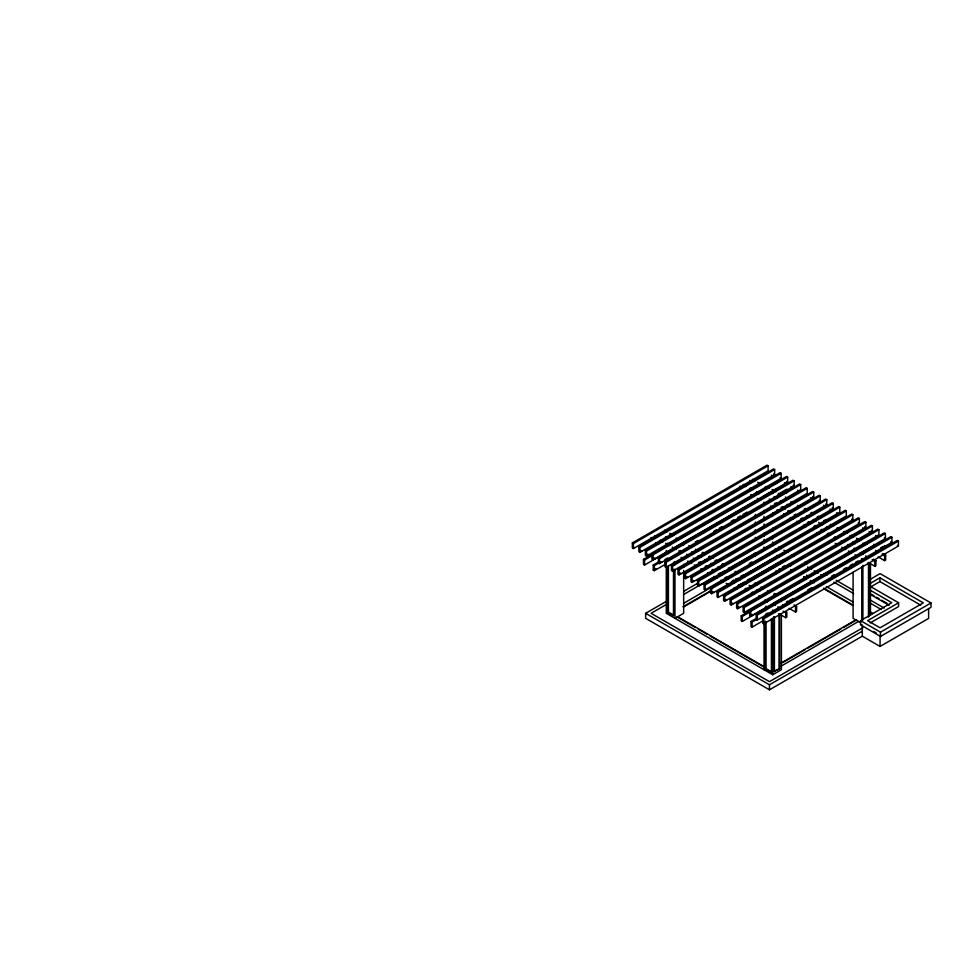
<?xml version="1.0" encoding="UTF-8"?>
<svg xmlns="http://www.w3.org/2000/svg" width="980" height="980" viewBox="0 0 980 980"><rect width="100%" height="100%" fill="white"/><g stroke="black" fill="none" stroke-linecap="round" stroke-linejoin="round"><path stroke-width="1.47" d="M737.401 580.013L737.732 579.303M777.593 556.812L777.728 555.979L779.382 556.946M632.357 542.908L767.034 465.157L768.112 465.782L768.112 470.804L633.435 548.555L632.357 547.93L632.357 542.908L633.435 543.545L768.112 465.782M638.874 546.681L773.551 468.918L774.629 469.555L774.629 474.565L639.952 552.316L638.874 551.691L638.874 546.681L639.952 547.306L774.629 469.555M645.391 550.442L780.068 472.679L781.146 473.316L781.146 478.326L646.469 556.077L645.391 555.452L645.391 550.442L646.469 551.066L781.146 473.316M651.908 554.202L786.585 476.452L787.663 477.076L787.663 482.087L652.986 559.85L651.908 559.213L651.908 554.202L652.986 554.827L787.663 477.076M666.976 552.083L644.558 565.031L643.468 564.394L643.468 559.384L663.35 547.906M679.25 538.731L753.448 495.892M768.026 487.477L775.976 482.883L777.067 483.507M643.468 559.384L644.558 560.009L652.509 555.415M674.963 547.465L683.66 542.455L683.66 544.966M684.126 542.185L755.335 501.062M764.033 496.052L772.718 491.029L772.718 493.54M773.232 490.735L777.067 488.53M658.425 557.963L793.09 480.212L794.18 480.837L794.18 485.847L659.503 563.61L658.425 562.973L658.425 557.963L659.503 558.588L794.18 480.837M666.204 563.819L654.334 570.666L653.244 570.042L653.244 565.031L658.548 561.969M658.425 562.973L660.594 561.724L661.684 562.349M653.244 565.031L654.334 565.656L660.961 561.822M664.93 559.531L667.588 558M695.408 541.94L698.054 540.409M713.955 531.234L716.613 529.702M719.259 528.171L721.905 526.64M731.19 521.287L733.836 519.755M737.805 517.452L740.464 515.933M743.11 514.402L747.091 512.099M780.215 492.977L786.83 489.155L786.83 492.916M664.942 561.724L799.607 483.973L800.697 484.598L800.697 489.62L666.02 567.371L664.942 566.746L664.942 561.724L666.02 562.349L800.697 484.598M653.244 570.042L655.902 568.51M671.459 565.485L806.124 487.734L807.214 488.359L807.214 493.381L672.537 571.132L671.459 570.507L671.459 565.485L672.537 566.109L807.214 488.359M677.964 569.245L812.641 491.495L813.731 492.119L813.731 497.142L679.054 574.893L677.964 574.268L677.964 569.245L679.054 569.882L813.731 492.119M684.481 573.006L819.158 495.255L820.248 495.88L820.248 500.903L685.571 578.653L684.481 578.029L684.481 573.006L685.571 573.643L820.248 495.88M690.998 576.779L825.675 499.016L826.765 499.653L826.765 504.663L692.088 582.414L690.998 581.789L690.998 576.779L692.088 577.404L826.765 499.653M697.515 580.54L832.192 502.777L833.282 503.414L833.282 508.424L698.605 586.175L697.515 585.55L697.515 580.54L698.605 581.165L833.282 503.414M928.611 608.58L928.611 618.417L880.065 646.445L862.314 636.192L769.459 689.81L645.649 618.331L645.649 613.309L666.719 601.144M683.844 591.259L698.336 582.892M666.853 604.195L651.075 613.309L769.459 681.651L862.853 627.739M683.954 594.321L714.212 576.852M719.479 573.815L724.735 570.777M730.002 567.739L754.992 553.32M733.726 566.599L736.985 564.725M766.311 547.796L769.57 545.909M704.032 584.301L838.709 506.55L839.799 507.175L839.799 512.185L705.122 589.948L704.032 589.311L704.032 584.301L705.122 584.925L839.799 507.175M749.259 563.427L751.856 561.92M667.76 566.648L667.76 612.451L668.409 612.084L674.142 615.391M684.187 602.97L722.395 580.907M726.352 578.629L732.942 574.819M736.298 572.933L776.491 549.621L775.352 548.959M710.549 588.061L845.226 510.31L846.316 510.935L846.316 515.946L711.639 593.709L710.549 593.072L710.549 588.061L711.639 588.686L846.316 510.935M682.95 606.816L710.623 590.842M683.599 606.951L711.333 590.928M743.942 575.37L777.642 555.917L777.042 555.256M742.73 576.191L777.728 555.979M742.914 576.313L777.912 556.101M717.066 591.822L851.742 514.071L852.833 514.696L852.833 519.719L718.156 597.469L717.066 596.845L717.066 591.822L718.156 592.447L852.833 514.696M750.055 578.935L783.767 559.482M750.827 579.376L784.527 559.923L785.054 560.683M723.583 595.583L858.26 517.832L859.35 518.457L859.35 523.479L724.673 601.23L723.583 600.605L723.583 595.583L724.673 596.207L859.35 518.457M753.951 578.641L756.536 577.147M760.431 574.893L775.989 565.913M779.872 563.672L782.469 562.177M730.1 599.344L864.777 521.593L865.867 522.218L865.867 527.24L731.19 604.991L730.1 604.366L730.1 599.344L731.19 599.981L865.867 522.218M736.617 603.104L871.294 525.354L872.384 525.978L872.384 531.001L737.707 608.752L736.617 608.127L736.617 603.104L737.707 603.741L872.384 525.978M743.134 606.877L877.811 529.114L878.901 529.751L878.901 534.762L744.224 612.512L743.134 611.888L743.134 606.877L744.224 607.502L878.901 529.751M749.651 610.638L884.327 532.875L885.418 533.512L885.418 538.522L750.741 616.273L749.651 615.648L749.651 610.638L750.741 611.263L885.418 533.512M764.731 608.519L742.301 621.455L741.223 620.83L741.223 615.82L762.416 603.582M776.993 595.166L851.191 552.316M864.446 544.672L873.719 539.318M741.223 615.82L742.301 616.445L750.251 611.851M783.192 597.861L853.09 557.498M861.775 552.487L870.461 547.465M872.249 546.436L874.809 544.966L873.719 544.329M756.168 614.399L890.845 536.648L891.935 537.273L891.935 542.283L757.258 620.046L756.168 619.409L756.168 614.399L757.258 615.024L891.935 537.273M862.902 553.137L869.346 549.413M762.636 621.014L752.077 627.102L750.999 626.477L750.999 621.455L757.626 617.633M750.999 621.455L752.077 622.092L757.381 619.029M765.331 614.436L767.977 612.904M789.182 600.667L793.151 598.376M807.728 589.96L811.71 587.657M831.579 576.191L834.237 574.66M843.511 569.307L846.157 567.775M850.138 565.472L852.784 563.941M855.43 562.422L858.088 560.891M880.604 547.881L883.262 546.35M762.685 618.16L897.361 540.409L898.44 541.034L898.44 546.044L763.775 623.807L762.685 623.17L762.685 618.16L763.775 618.784L898.44 541.034M783.106 611.153L785.752 612.684L786.83 612.059L786.83 617.069L785.752 617.694L779.125 613.872M796.605 606.412L795.527 607.037L795.527 612.059L796.605 611.422L796.605 606.412L793.971 604.88M872.163 559.739L874.809 561.258L875.899 560.634L875.899 565.656L874.809 566.281L868.207 562.471M882.012 554.141L884.585 555.623L885.675 554.999L885.675 560.009L884.585 560.634L878.166 556.934M869.823 579.572L880.126 573.619L931 602.982L931 607.306L880.493 636.461L860.575 624.811L860.575 620.646L891.751 602.651L869.823 589.985M870.093 583.492L879.918 577.82L923.283 602.859L880.065 627.812L867.643 620.646L898.599 602.774L898.599 606.534L870.228 622.913M870.093 587.253L879.918 581.581L920.661 605.101M765.331 668.997L765.98 668.617L772.069 672.133L771.419 672.513L765.331 668.997L765.331 621.112M780.705 663.252L855.797 619.899M782.665 662.615L805.119 649.654M807.765 648.123L840.791 629.062M843.425 627.543L856.643 619.911M769.459 671.374L770.109 671.006M780.778 666.339L858.517 621.455M869.383 615.195L872.641 613.309L869.995 611.777M773.759 616.677L773.759 671.435L779.7 668.764L779.7 613.995M773.759 671.435L779.7 668.764M666.278 565.84L666.278 613.309L772.718 674.755L781.403 669.744L781.403 614.619M861.445 625.461L862.314 624.958L862.314 636.192M645.649 613.309L769.459 684.787L862.314 631.181M860.575 620.646L880.493 632.149L931 602.982M773.551 473.94L774.629 474.565M780.068 477.701L781.146 478.326M786.585 481.462L787.663 482.087M793.09 485.223L794.18 485.847M812.641 496.517L813.731 497.142M819.158 500.278L820.248 500.903M825.675 504.038L826.765 504.663M832.192 507.799L833.282 508.424M851.742 519.082L852.833 519.719M858.26 522.842L859.35 523.479M864.777 526.615L865.867 527.24M871.294 530.376L872.384 531.001M884.327 537.898L885.418 538.522M890.845 541.658L891.935 542.283M897.361 545.419L898.44 546.044M771.37 475.19L772.461 475.815M784.404 482.711L785.495 483.348M790.921 486.484L792.012 487.109M797.438 490.245L798.529 490.87M810.472 497.767L811.563 498.391M823.506 505.288L824.596 505.913M830.023 509.049L831.114 509.686M836.54 512.81L837.63 513.447M862.608 527.865L863.686 528.49M869.125 531.626L870.203 532.25M875.642 535.386L876.72 536.011M766.838 486.386L769.484 487.905M772.117 489.437L776.087 491.727M778.72 493.246L781.366 494.778M785.323 497.056L787.969 498.587M805.131 508.498L807.765 510.017M811.734 512.307L814.368 513.826M818.337 516.117L820.971 517.636M824.94 519.927L827.573 521.446M838.133 527.546L840.779 529.077M844.736 531.356L847.382 532.887M851.338 535.178L853.984 536.697M856.618 538.228L860.587 540.507M864.544 542.798L867.19 544.317M883.029 553.467L885.675 554.999M752.481 479.343L755.041 480.825M757.614 482.307L761.46 484.537M765.27 486.729L767.757 488.163M777.961 494.055L780.57 495.574M791.056 501.625L793.678 503.132M797.598 505.398L800.219 506.917M804.151 509.184L806.773 510.69M810.693 512.957L813.314 514.476M817.247 516.742L819.868 518.261M823.8 520.527L826.41 522.034M830.342 524.3L832.963 525.819M836.895 528.085L839.505 529.592M843.437 531.87L846.058 533.377M849.991 535.644L852.612 537.163M856.532 539.429L859.154 540.936M863.013 543.165L865.499 544.598M875.593 550.429L878.166 551.912M774.029 496.811L776.65 498.318M780.57 500.584L783.192 502.103M787.124 504.369L789.745 505.876M806.773 515.713L809.382 517.22M813.314 519.486L815.936 521.005M818.557 522.512L822.49 524.778M826.41 527.056L829.031 528.563M852.612 542.173L855.221 543.692M743.783 484.365L746.356 485.847M750.202 488.065L752.775 489.547M756.585 491.752L759.059 493.185M769.263 499.077L771.885 500.584M775.817 502.85L778.439 504.369M782.359 506.636L784.98 508.155M788.912 510.421L791.534 511.928M795.466 514.194L798.075 515.713M802.008 517.979L804.629 519.486M808.561 521.764L811.17 523.271M815.103 525.537L817.724 527.056M821.657 529.323L824.278 530.829M828.198 533.096L830.82 534.615M834.752 536.881L837.373 538.4M841.306 540.666L843.915 542.173M847.847 544.439L850.469 545.958M854.327 548.188L856.814 549.621M873.327 559.151L875.899 560.634M742.779 485.039L745.413 486.558M755.972 492.658L758.618 494.177M774.457 503.328L777.103 504.859M781.06 507.138L785.029 509.429M787.663 510.948L790.309 512.479M794.266 514.757L796.912 516.288M800.868 518.579L803.514 520.098M807.471 522.389L810.117 523.908M814.074 526.199L816.708 527.718M820.677 530.009L823.31 531.54M827.279 533.818L829.913 535.35M833.882 537.628L836.516 539.159M853.678 549.07L856.324 550.589M860.281 552.879L862.927 554.398M865.561 555.93L868.207 557.449M750.692 494.618L753.338 496.149M757.295 498.44L759.941 499.959M763.898 502.25L766.544 503.769M770.501 506.06L773.147 507.579M777.103 509.87L779.749 511.389M783.706 513.679L786.34 515.211M790.309 517.489L792.942 519.02M796.912 521.299L799.545 522.83M803.514 525.121L806.148 526.64M816.708 532.74L819.354 534.259M835.193 543.41L837.839 544.941M841.795 547.22L845.764 549.51M848.398 551.029L851.044 552.561M855.001 554.839L857.647 556.37M861.604 558.661L864.25 560.18M870.228 586.395L898.599 602.774M871.342 594.272L873.927 595.767M876.5 597.249L879.085 598.743M881.669 600.238L886.827 603.215M869.517 593.966L889.13 605.297M778.61 547.11L781.232 548.616M783.841 550.135L787.773 552.402M791.693 554.668L794.302 556.174M804.776 562.214L807.385 563.721M824.388 573.545L827.01 575.052M836.161 580.332L853.164 590.156M870.056 599.907L884.242 608.102M776.038 548.763L778.671 550.282M807.606 566.979L811.55 569.258M814.184 570.777L818.129 573.055M820.762 574.574L823.384 576.093M833.907 582.169L853.641 593.562M869.432 602.676L881.265 609.511M775.352 549.082L776.491 549.731L776.491 551.299M787.981 564.431L790.627 565.962M806.491 575.125L809.137 576.657M826.336 586.579L852.796 601.855M803.796 576.706L806.442 578.225M810.411 580.515L814.368 582.806M823.617 588.147L852.673 604.917M783.988 565.766L786.634 567.285M790.591 569.576L793.236 571.107M803.796 577.208L806.442 578.727M810.411 581.018L813.045 582.549M823.617 588.649L852.673 605.42M860.685 622.716L853.09 618.331L853.09 572.394M873.731 631.549L876.255 633.007M881.363 635.959L880.065 635.199L880.065 646.445M664.575 530.18L667.221 531.711M669.855 533.23L673.823 535.521M702.868 552.291L705.502 553.81M709.471 556.101L713.428 558.392M716.074 559.911L718.708 561.43M722.677 563.721L725.31 565.252M729.267 567.53L731.913 569.062M735.87 571.34L738.516 572.871M742.473 575.162L745.119 576.681M749.075 578.972L751.721 580.491M755.678 582.782L758.324 584.301M774.163 593.451L776.809 594.97M782.089 598.021L784.723 599.552M787.369 601.071L790.003 602.602M669.83 534.468L672.403 535.95M676.212 538.155L678.687 539.588M688.891 545.48L691.513 546.987M695.445 549.253L698.066 550.772M701.999 553.038L704.608 554.545M708.54 556.824L711.162 558.331M715.094 560.597L717.715 562.116M721.635 564.382L724.257 565.889M728.189 568.155L730.811 569.674M734.731 571.94L737.352 573.459M741.284 575.726L743.906 577.232M747.838 579.499L750.447 581.018M754.38 583.284L757.001 584.791M760.933 587.069L763.543 588.576M767.475 590.842L770.096 592.361M773.955 594.591L776.442 596.024M786.536 601.855L789.108 603.337M665.408 536.93L667.797 538.314M691.513 552.01L694.134 553.516M698.066 555.783L700.688 557.302M704.608 559.568L707.229 561.075M711.162 563.353L713.783 564.86M717.715 567.126L720.325 568.645M737.352 578.47L739.973 579.976M743.906 582.255L746.527 583.762M749.136 585.28L753.069 587.547M757.001 589.813L759.623 591.32M782.689 604.648L785.262 606.13M789.108 608.347L795.527 612.059M742.497 582.965L743.575 583.578L743.575 582.684M740.892 583.529L743.502 585.036M654.726 535.778L657.298 537.26M667.527 543.165L670.002 544.598M680.206 550.49L682.827 552.01M686.76 554.276L689.381 555.783M693.301 558.049L695.923 559.568M699.855 561.834L702.476 563.353M706.396 565.619L709.018 567.126M712.95 569.392L715.572 570.911M719.504 573.178L722.113 574.684M726.045 576.963L728.667 578.47M732.599 580.736L735.221 582.255M739.141 584.521L741.762 586.028M745.694 588.294L748.316 589.813M752.236 592.079L754.857 593.598M758.789 595.865L761.411 597.371M765.27 599.601L767.757 601.034M775.278 605.383L772.718 603.901L781.403 598.89L781.403 601.389M777.851 606.865L780.423 608.347M660.312 540.262L662.958 541.793M665.604 543.312L669.561 545.603M672.194 547.122L676.163 549.413M678.797 550.932L681.443 552.463M698.605 562.373L701.251 563.892M705.208 566.183L707.854 567.702M711.811 569.993L714.457 571.512M718.414 573.802L721.047 575.334M725.016 577.612L727.65 579.143M731.619 581.422L734.253 582.953M738.222 585.244L740.856 586.763M744.825 589.054L747.458 590.573M751.415 592.863L754.061 594.382M764.62 600.483L767.267 602.014M655.902 542.724L658.548 544.255M681.076 557.265L683.721 558.796M687.703 561.087L691.672 563.378M694.318 564.909L696.976 566.44M700.945 568.743L703.603 570.262M707.572 572.565L710.218 574.096M714.2 576.387L716.846 577.918M720.827 580.209L723.473 581.74M726.119 583.272L730.1 585.562M734.069 587.865L736.727 589.397M765.87 606.228L768.528 607.747M772.497 610.05L775.143 611.581M641.043 550.442L642.133 551.066M647.56 554.202L648.65 554.827M654.077 557.963L655.167 558.588M673.628 569.245L674.718 569.882M680.145 573.006L681.223 573.643M686.662 576.779L687.74 577.404M693.179 580.54L694.257 581.165M699.696 584.301L700.774 584.925M712.73 591.822L713.808 592.447M725.764 599.344L726.842 599.981M732.268 603.104L733.359 603.741M738.785 606.877L739.876 607.502M751.819 614.399L752.91 615.024M764.853 621.92L765.944 622.545M677.682 616.763L765.429 667.417M676.996 616.861L695.482 627.543M698.128 629.062L707.376 634.403M710.022 635.922L764.18 667.196M667.76 612.451L673.493 615.759L673.493 569.956M737.021 578.666L737.315 579.964L735.76 578.604M884.585 545.591L884.585 548.09M884.585 555.623L884.585 560.634M880.493 632.149L880.493 636.461M879.918 577.82L879.918 581.581M874.809 561.258L874.809 566.281M870.461 563.206L870.461 615.269M869.346 563.059L869.346 616.163M868.476 562.557L868.476 617.18M862.902 565.264L862.902 619.887M861.775 566.685L861.775 620.279M785.752 612.684L785.752 617.694M782.604 566.697L782.604 569.515M779.345 568.584L779.345 571.401M779.051 613.627L779.051 668.385M776.087 570.74L776.087 573.753M774.42 617.057L774.42 671.814M772.718 512.895L772.718 515.958M772.718 528.208L772.718 531.27M772.718 535.864L772.718 538.927M772.718 541.989L772.718 545.052M772.718 618.111L772.718 674.755M771.419 618.637L771.419 672.513M769.459 684.787L769.459 689.81M765.98 606.792L765.98 609.805M765.98 621.871L765.98 668.617M765.331 607.649L765.331 610.638M764.033 510.249L764.033 513.312M764.033 516.374L764.033 519.437M764.033 524.03L764.033 527.093M764.033 533.218L764.033 536.28M764.033 539.343L764.033 542.405M764.033 546.999L764.033 550.062M764.033 622.276L764.033 669.744M763.775 618.784L763.775 623.807M757.258 615.024L757.258 620.046M755.335 514.427L755.335 517.489M755.335 522.083L755.335 525.145M755.335 529.739L755.335 532.802M755.335 537.395L755.335 540.458M755.335 552.708L755.335 555.77M752.077 622.092L752.077 627.102M750.741 611.263L750.741 616.273M749.908 480.372L749.908 482.883M750.019 585.513L750.019 588.331M744.224 607.502L744.224 612.512M742.301 616.445L742.301 621.455M740.133 486.019L740.133 488.53M737.707 603.741L737.707 608.752M733.726 579.866L733.726 582.684M731.19 599.981L731.19 604.991M724.673 596.207L724.673 601.23M718.156 592.447L718.156 597.469M711.639 588.686L711.639 593.709M705.122 584.925L705.122 589.948M698.605 581.165L698.605 586.175M692.088 577.404L692.088 582.414M685.571 573.643L685.571 578.653M683.66 564.309L683.66 567.371M683.66 570.434L683.66 613.309L674.963 618.331L674.963 569.331M679.054 569.882L679.054 574.893M674.963 561.675L674.963 564.737M673.493 562.324L673.493 565.374M672.537 566.109L672.537 571.132M668.409 550.638L668.409 553.627M668.409 565.619L668.409 612.084M666.278 550.527L666.278 553.59M666.02 562.349L666.02 567.371M659.503 558.588L659.503 563.61M654.334 565.656L654.334 570.666M652.986 554.827L652.986 559.85M651.075 537.432L651.075 539.943M646.469 551.066L646.469 556.077M644.558 560.009L644.558 565.031M639.952 547.306L639.952 552.316M633.435 543.545L633.435 548.555M744.347 583.125L743.82 583.725L744.874 584.325L744.408 583.161"/></g></svg>
